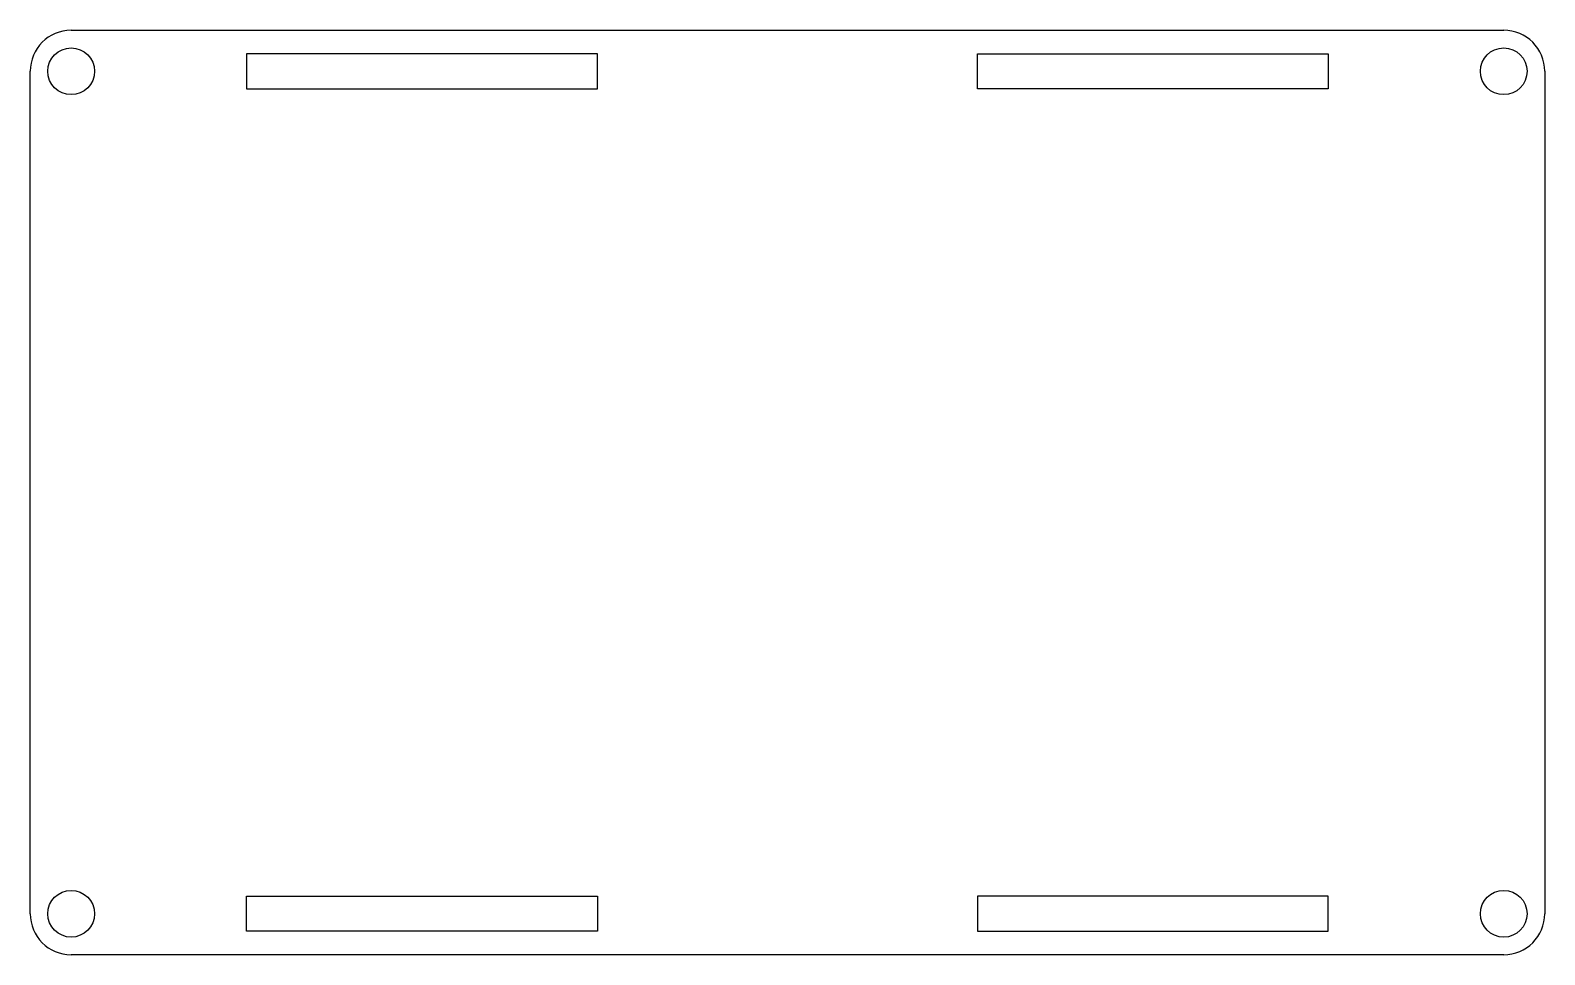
# Model space of a CAD drawing. Header units: millimetres. Extents: x 16 to 145, y 33 to 112.
import ezdxf

# ---------------------------------------------------------------- set-up
doc = ezdxf.new("R2010")
doc.units = ezdxf.units.MM

msp = doc.modelspace()

# ---------------------------------------------------------------- linework, layer by layer
for p, q in [((19.22, 111.67), (141.72, 111.67)), ((15.72, 36.17), (15.72, 108.17)), ((145.22, 108.17), (145.22, 36.17)), ((141.72, 32.67), (19.22, 32.67))]:
    msp.add_line(p, q)
for points in [[(34.22, 106.67), (64.22, 106.67), (64.22, 109.67), (34.22, 109.67)], [(126.72, 106.67), (96.72, 106.67), (96.72, 109.67), (126.72, 109.67)], [(34.22, 37.67), (64.22, 37.67), (64.22, 34.67), (34.22, 34.67)], [(126.72, 37.67), (96.72, 37.67), (96.72, 34.67), (126.72, 34.67)]]:
    msp.add_lwpolyline(points, close=True)
at = {"linetype": 'Continuous'}
for centre in [(19.22, 108.17), (141.72, 108.17), (19.22, 36.17), (141.72, 36.17)]:
    msp.add_circle(centre, 2, dxfattribs=at)
for centre, start, end in [((19.22, 108.17), 90, 180), ((141.72, 108.17), 0, 90), ((19.22, 36.17), 180, 270), ((141.72, 36.17), 270, 0)]:
    msp.add_arc(centre, 3.5, start, end)

doc.saveas('drawing.dxf')
